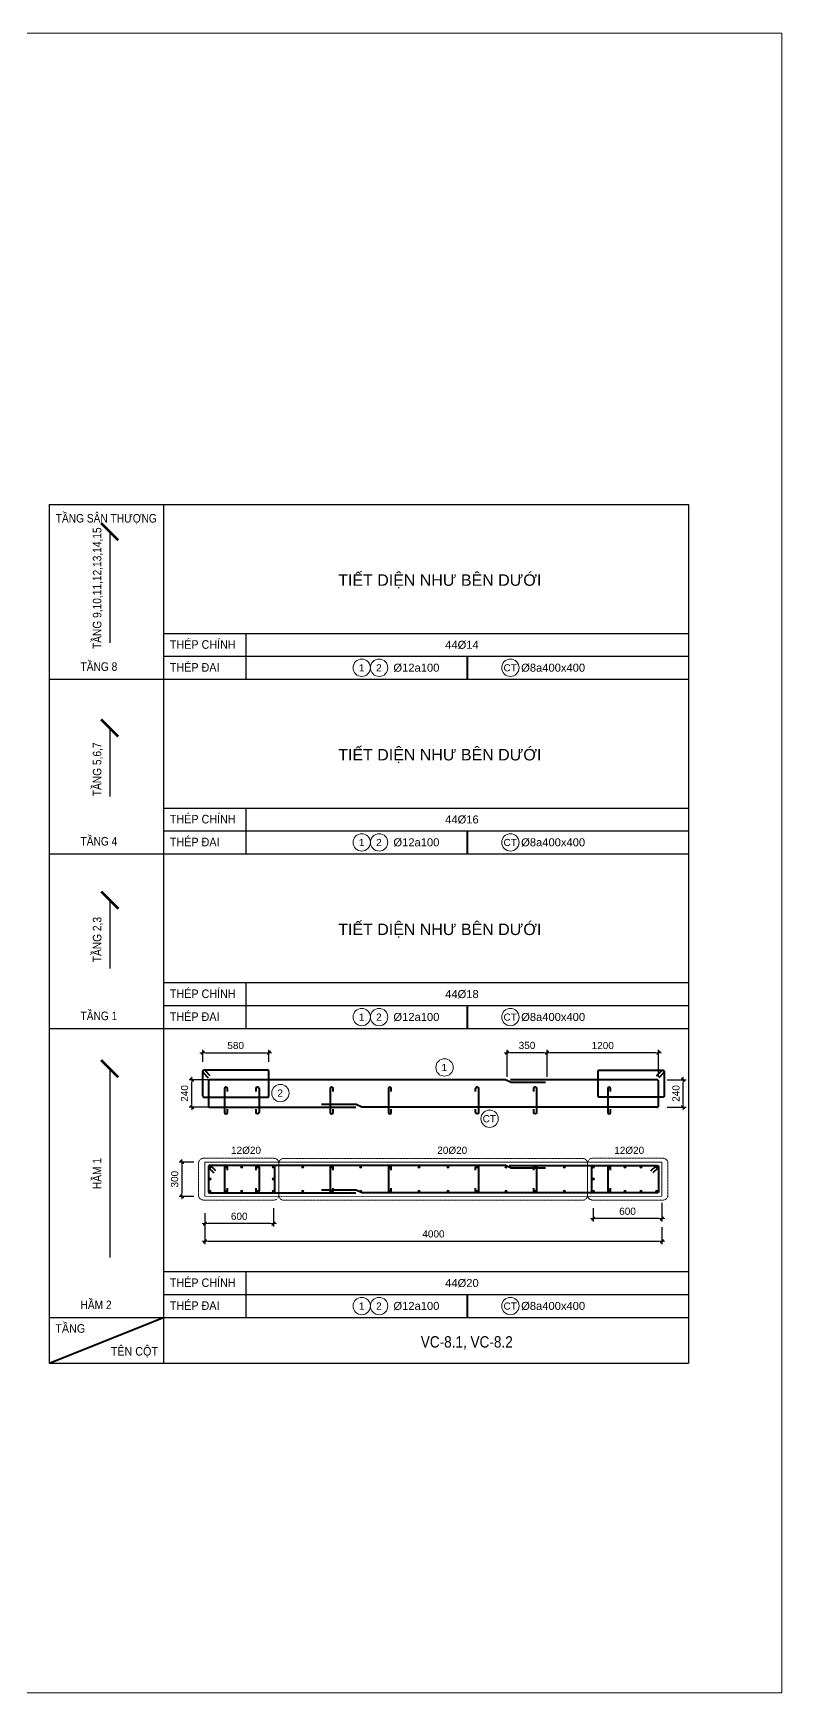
# Model space of a CAD drawing. Header units: millimetres. Extents: x -146909 to 4830753, y -683702 to -336947.
# Drawn here: x 4737337 to 4743890, y -449190 to -434672 of the extents above; entities that cross this region are included whole.
import ezdxf
from ezdxf.enums import TextEntityAlignment as Align

# ---------------------------------------------------------------- set-up
doc = ezdxf.new("R2010")
doc.units = ezdxf.units.MM
doc.header["$MEASUREMENT"] = 0
doc.linetypes.add('HIDDEN', pattern=[0.375, 0.25, -0.125])
doc.layers.get('0').update_dxf_attribs({"lineweight": 9})
doc.layers.get('Defpoints').update_dxf_attribs({"color": 10, "lineweight": 0})
for name, color, linetype, lineweight in [("'S_General_Cont_1 Thin", 1, 'Continuous', 18), ("'S_General_Text_3_Member name", 3, 'Continuous', 35), ('CDAI', 3, 'Continuous', 40), ('chunho.q', 1, 'Continuous', 13), ('CTHEP', 4, 'Continuous', 50), ('DBAO', 2, 'Continuous', 13), ('DMo', 9, 'HIDDEN', 9), ('KTH', 154, 'Continuous', 9), ('STICK', 1, 'Continuous', 9)]:
    doc.layers.add(name, color=color, linetype=linetype, lineweight=lineweight)
for name, color, linetype in [('DM', 1, 'Continuous'), ('TBL', 1, 'Continuous'), ('TX', 214, 'Continuous')]:
    doc.layers.add(name, color=color, linetype=linetype)
doc.styles.add('arial', font='arial.ttf', dxfattribs={"width": 0.85})
doc.styles.add('TTP-HelCon', font='arial.ttf')
doc.dimstyles.new('TTP-25', dxfattribs={"dimscale": 25, "dimtxt": 2.5, "dimasz": 1, "dimexe": 1, "dimexo": 1, "dimgap": 0.09, "dimtad": 0, "dimdec": 4, "dimrnd": 10, "dimzin": 9, "dimdsep": 46, "dimtxsty": 'TTP-HelCon', "dimblk": 'Stick', "dimcen": 0.09, "dimdle": 1.5, "dimclrd": 256, "dimclre": 256, "dimclrt": 1, "dimadec": 0, "dimazin": 0, "dimtfac": 1, "dimtdec": 4, "dimtmove": 0, "dimatfit": 3, "dimldrblk": 'ARCHTICK', "dimfxl": 1, "dimtvp": 1, "dimtolj": 1, "dimtzin": 0, "dimarcsym": 0})
doc.dimstyles.new('TTP-50', dxfattribs={"dimscale": 50, "dimtxt": 2.5, "dimasz": 1, "dimexe": 1, "dimexo": 1, "dimgap": 0.09, "dimtad": 0, "dimdec": 4, "dimzin": 9, "dimdsep": 46, "dimtxsty": 'arial', "dimblk": 'Stick', "dimcen": 0.09, "dimdle": 1.5, "dimclrd": 256, "dimclre": 256, "dimclrt": 1, "dimadec": 0, "dimazin": 0, "dimtfac": 1, "dimtdec": 4, "dimtmove": 0, "dimatfit": 3, "dimldrblk": 'ARCHTICK', "dimfxl": 1, "dimtvp": 1, "dimtolj": 1, "dimtzin": 0, "dimarcsym": 0})

# ---------------------------------------------------------------- blocks, each defined once
blk = doc.blocks.new('Stick')
at = {"layer": 'STICK'}
h = blk.add_hatch(color=256, dxfattribs=at)
edge = h.paths.add_edge_path()
edge.add_line((0.3, 0.5), (-0.5, -0.3))
edge.add_arc((-0.4, -0.4), 0.141, 135, 315)
edge.add_line((-0.3, -0.5), (0.5, 0.3))
edge.add_arc((0.4, 0.4), 0.141, 315, 495)
blk.add_line((1, 0), (-1, 0), dxfattribs=at)
blk.add_lwpolyline([(0.3, 0.5), (-0.5, -0.3, 1), (-0.3, -0.5), (0.5, 0.3, 1), (0.3, 0.5, 1)], format="xyb", dxfattribs=at)
blk = doc.blocks.new('*D473')
at = {"layer": 'Defpoints', "color": 0, "transparency": 16777216}
for p in [(4742863, -443827), (4743027, -443827), (4742863, -444067)]:
    blk.add_point(p, dxfattribs=at)
at = {"layer": 'KTH', "lineweight": -2, "transparency": 16777216}
for p, q in [((4742888, -443827), (4743052, -443827)), ((4743027, -444042), (4743027, -443852)), ((4742888, -444067), (4743052, -444067))]:
    blk.add_line(p, q, dxfattribs=at)
at = {"layer": 'KTH', "lineweight": -2, "transparency": 16777216, "xscale": 25, "yscale": 25, "zscale": 25}
for p, rotation in [((4743027, -443827), 90), ((4743027, -444067), 270)]:
    blk.add_blockref('Stick', p, dxfattribs=dict(at, rotation=rotation))
at = {"layer": 'KTH', "color": 1, "transparency": 16777216, "insert": (4742964, -443947), "char_height": 62.5, "attachment_point": 5, "rotation": 90, "style": 'TTP-HelCon'}
blk.add_mtext('\\A1;240', dxfattribs=at)
blk = doc.blocks.new('_ArchTick')
at = {"color": 0, "linetype": 'ByBlock', "const_width": 0.15}
blk.add_lwpolyline([(-0.5, -0.5), (0.5, 0.5)], dxfattribs=at)
blk = doc.blocks.new('*D474')
at = {"layer": 'Defpoints', "color": 0, "transparency": 16777216}
for p in [(4738727, -443827), (4738911, -443827), (4738911, -444067)]:
    blk.add_point(p, dxfattribs=at)
at = {"layer": 'KTH', "lineweight": -2, "transparency": 16777216}
for p, q in [((4738886, -443827), (4738702, -443827)), ((4738727, -444042), (4738727, -443852)), ((4738886, -444067), (4738702, -444067))]:
    blk.add_line(p, q, dxfattribs=at)
at = {"layer": 'KTH', "lineweight": -2, "transparency": 16777216, "xscale": 25, "yscale": 25, "zscale": 25}
for p, rotation in [((4738727, -443827), 90), ((4738727, -444067), 270)]:
    blk.add_blockref('Stick', p, dxfattribs=dict(at, rotation=rotation))
at = {"layer": 'KTH', "color": 1, "transparency": 16777216, "insert": (4738663, -443947), "char_height": 62.5, "attachment_point": 5, "rotation": 90, "style": 'TTP-HelCon'}
blk.add_mtext('\\A1;240', dxfattribs=at)
blk = doc.blocks.new('*D475')
at = {"layer": 'Defpoints', "color": 0, "transparency": 16777216}
for p in [(4738841, -444969), (4739441, -444924), (4738841, -445086)]:
    blk.add_point(p, dxfattribs=at)
at = {"layer": 'KTH', "lineweight": -2, "transparency": 16777216}
for p, q in [((4739441, -444949), (4739441, -445111)), ((4738841, -444994), (4738841, -445111)), ((4739416, -445086), (4738866, -445086))]:
    blk.add_line(p, q, dxfattribs=at)
at = {"layer": 'KTH', "lineweight": -2, "transparency": 16777216, "xscale": 25, "yscale": 25, "zscale": 25, "rotation": 180}
blk.add_blockref('Stick', (4738841, -445086), dxfattribs=at)
at = {"layer": 'KTH', "lineweight": -2, "transparency": 16777216, "xscale": 25, "yscale": 25, "zscale": 25}
blk.add_blockref('Stick', (4739441, -445086), dxfattribs=at)
at = {"layer": 'KTH', "color": 1, "transparency": 16777216, "insert": (4739141, -445022), "char_height": 62.5, "attachment_point": 5, "style": 'TTP-HelCon'}
blk.add_mtext('\\A1;600', dxfattribs=at)
blk = doc.blocks.new('*D476')
at = {"layer": 'Defpoints', "color": 0, "transparency": 16777216}
for p in [(4738841, -445033), (4742841, -445092), (4742841, -445240)]:
    blk.add_point(p, dxfattribs=at)
at = {"layer": 'KTH', "lineweight": -2, "transparency": 16777216}
for p, q in [((4738841, -445058), (4738841, -445265)), ((4742841, -445117), (4742841, -445265)), ((4738866, -445240), (4742816, -445240))]:
    blk.add_line(p, q, dxfattribs=at)
at = {"layer": 'KTH', "lineweight": -2, "transparency": 16777216, "xscale": 25, "yscale": 25, "zscale": 25, "rotation": 180}
blk.add_blockref('Stick', (4738841, -445240), dxfattribs=at)
at = {"layer": 'KTH', "lineweight": -2, "transparency": 16777216, "xscale": 25, "yscale": 25, "zscale": 25}
blk.add_blockref('Stick', (4742841, -445240), dxfattribs=at)
at = {"layer": 'KTH', "color": 1, "transparency": 16777216, "insert": (4740841, -445176), "char_height": 62.5, "attachment_point": 5, "style": 'TTP-HelCon'}
blk.add_mtext('\\A1;4000', dxfattribs=at)
blk = doc.blocks.new('*D477')
at = {"layer": 'Defpoints', "color": 0, "transparency": 16777216}
for p in [(4742240, -444925), (4742840, -444880), (4742240, -445042)]:
    blk.add_point(p, dxfattribs=at)
at = {"layer": 'KTH', "lineweight": -2, "transparency": 16777216}
for p, q in [((4742240, -444950), (4742240, -445067)), ((4742840, -444905), (4742840, -445067)), ((4742815, -445042), (4742265, -445042))]:
    blk.add_line(p, q, dxfattribs=at)
at = {"layer": 'KTH', "lineweight": -2, "transparency": 16777216, "xscale": 25, "yscale": 25, "zscale": 25, "rotation": 180}
blk.add_blockref('Stick', (4742240, -445042), dxfattribs=at)
at = {"layer": 'KTH', "lineweight": -2, "transparency": 16777216, "xscale": 25, "yscale": 25, "zscale": 25}
blk.add_blockref('Stick', (4742840, -445042), dxfattribs=at)
at = {"layer": 'KTH', "color": 1, "transparency": 16777216, "insert": (4742540, -444978), "char_height": 62.5, "attachment_point": 5, "style": 'TTP-HelCon'}
blk.add_mtext('\\A1;600', dxfattribs=at)
blk = doc.blocks.new('*D478')
at = {"layer": 'Defpoints', "color": 0, "transparency": 16777216}
for p in [(4741485, -443591), (4741485, -443827), (4741835, -443827)]:
    blk.add_point(p, dxfattribs=at)
at = {"layer": 'KTH', "lineweight": -2, "transparency": 16777216}
for p, q in [((4741485, -443802), (4741485, -443566)), ((4741810, -443591), (4741510, -443591)), ((4741835, -443802), (4741835, -443566))]:
    blk.add_line(p, q, dxfattribs=at)
at = {"layer": 'KTH', "lineweight": -2, "transparency": 16777216, "xscale": 25, "yscale": 25, "zscale": 25, "rotation": 180}
blk.add_blockref('Stick', (4741485, -443591), dxfattribs=at)
at = {"layer": 'KTH', "lineweight": -2, "transparency": 16777216, "xscale": 25, "yscale": 25, "zscale": 25}
blk.add_blockref('Stick', (4741835, -443591), dxfattribs=at)
at = {"layer": 'KTH', "color": 1, "transparency": 16777216, "insert": (4741660, -443527), "char_height": 62.5, "attachment_point": 5, "style": 'TTP-HelCon'}
blk.add_mtext('\\A1;350', dxfattribs=at)
blk = doc.blocks.new('*D479')
at = {"layer": 'Defpoints', "color": 0, "transparency": 16777216}
for p in [(4741835, -443591), (4741835, -443827), (4742811, -443827)]:
    blk.add_point(p, dxfattribs=at)
at = {"layer": 'KTH', "lineweight": -2, "transparency": 16777216}
for p, q in [((4741835, -443802), (4741835, -443566)), ((4742786, -443591), (4741860, -443591)), ((4742811, -443802), (4742811, -443566))]:
    blk.add_line(p, q, dxfattribs=at)
at = {"layer": 'KTH', "lineweight": -2, "transparency": 16777216, "xscale": 25, "yscale": 25, "zscale": 25, "rotation": 180}
blk.add_blockref('Stick', (4741835, -443591), dxfattribs=at)
at = {"layer": 'KTH', "lineweight": -2, "transparency": 16777216, "xscale": 25, "yscale": 25, "zscale": 25}
blk.add_blockref('Stick', (4742811, -443591), dxfattribs=at)
at = {"layer": 'KTH', "color": 1, "transparency": 16777216, "insert": (4742323, -443528), "char_height": 62.5, "attachment_point": 5, "style": 'TTP-HelCon'}
blk.add_mtext('\\A1;1200', dxfattribs=at)
blk = doc.blocks.new('*U465')
at = {"layer": 'CTHEP', "ltscale": 0.02, "const_width": 10}
blk.add_lwpolyline([(0, 5, -1), (0, -5, -1)], format="xyb", close=True, dxfattribs=at)
at = {"layer": 'Defpoints', "color": 1}
blk.add_circle((0, 0), 10, dxfattribs=at)
blk = doc.blocks.new('*U466')
at = {"layer": 'CDAI', "color": 0, "linetype": 'ByBlock', "lineweight": -2, "transparency": 16777216}
for p in [(0, 0), (138.75, 0), (277.5, 0), (416.25, 0), (555, 0)]:
    blk.add_blockref('*U465', p, dxfattribs=at)
blk = doc.blocks.new('*D480')
at = {"layer": 'Defpoints', "color": 0, "transparency": 16777216}
for p in [(4738770, -444547), (4738640, -444847), (4738770, -444847)]:
    blk.add_point(p, dxfattribs=at)
at = {"layer": 'KTH', "lineweight": -2, "transparency": 16777216}
for p, q in [((4738745, -444547), (4738615, -444547)), ((4738640, -444572), (4738640, -444822)), ((4738745, -444847), (4738615, -444847))]:
    blk.add_line(p, q, dxfattribs=at)
at = {"layer": 'KTH', "lineweight": -2, "transparency": 16777216, "xscale": 25, "yscale": 25, "zscale": 25}
for p, rotation in [((4738640, -444547), 90), ((4738640, -444847), 270)]:
    blk.add_blockref('Stick', p, dxfattribs=dict(at, rotation=rotation))
at = {"layer": 'KTH', "color": 1, "transparency": 16777216, "insert": (4738576, -444697), "char_height": 62.5, "attachment_point": 5, "rotation": 90, "style": 'TTP-HelCon'}
blk.add_mtext('\\A1;300', dxfattribs=at)
blk = doc.blocks.new('*U467')
at = {"layer": 'CTHEP', "ltscale": 0.02, "const_width": 10}
blk.add_lwpolyline([(0, 5, -1), (0, -5, -1)], format="xyb", close=True, dxfattribs=at)
at = {"layer": 'Defpoints', "color": 1}
blk.add_circle((0, 0), 10, dxfattribs=at)
blk = doc.blocks.new('*U468')
at = {"layer": 'CDAI', "color": 0, "linetype": 'ByBlock', "lineweight": -2, "transparency": 16777216}
blk.add_blockref('*U467', (0, 0), dxfattribs=at)
blk = doc.blocks.new('*U471')
at = {"layer": 'CTHEP', "ltscale": 0.02, "const_width": 10}
blk.add_lwpolyline([(0, 5, -1), (0, -5, -1)], format="xyb", close=True, dxfattribs=at)
at = {"layer": 'Defpoints', "color": 1}
blk.add_circle((0, 0), 10, dxfattribs=at)
blk = doc.blocks.new('*U464')
at = {"layer": 'CDAI', "color": 0, "linetype": 'ByBlock', "lineweight": -2, "transparency": 16777216}
blk.add_blockref('*U471', (0, 0), dxfattribs=at)
blk = doc.blocks.new('*U469')
at = {"layer": 'CTHEP', "ltscale": 0.02, "const_width": 10}
blk.add_lwpolyline([(0, 5, -1), (0, -5, -1)], format="xyb", close=True, dxfattribs=at)
at = {"layer": 'Defpoints', "color": 1}
blk.add_circle((0, 0), 10, dxfattribs=at)
blk = doc.blocks.new('*U470')
at = {"layer": 'CDAI', "color": 0, "linetype": 'ByBlock', "lineweight": -2, "transparency": 16777216}
for p in [(0, 0), (255, 0), (509, 0), (764, 0), (1018, 0), (1273, 0), (1527, 0), (1782, 0), (2036, 0), (2291, 0), (2545, 0), (2800, 0)]:
    blk.add_blockref('*U469', p, dxfattribs=at)
blk = doc.blocks.new('*D481')
at = {"layer": 'Defpoints', "color": 0, "transparency": 16777216}
for p in [(4739400, -443591), (4738821, -443696), (4739400, -443696)]:
    blk.add_point(p, dxfattribs=at)
at = {"layer": 'KTH', "lineweight": -2, "transparency": 16777216}
for p, q in [((4738821, -443671), (4738821, -443566)), ((4738846, -443591), (4739375, -443591)), ((4739400, -443671), (4739400, -443566))]:
    blk.add_line(p, q, dxfattribs=at)
at = {"layer": 'KTH', "lineweight": -2, "transparency": 16777216, "xscale": 25, "yscale": 25, "zscale": 25, "rotation": 180}
blk.add_blockref('Stick', (4738821, -443591), dxfattribs=at)
at = {"layer": 'KTH', "lineweight": -2, "transparency": 16777216, "xscale": 25, "yscale": 25, "zscale": 25}
blk.add_blockref('Stick', (4739400, -443591), dxfattribs=at)
at = {"layer": 'KTH', "color": 1, "transparency": 16777216, "insert": (4739110, -443528), "char_height": 62.5, "attachment_point": 5, "style": 'TTP-HelCon'}
blk.add_mtext('\\A1;580', dxfattribs=at)
blk = doc.blocks.new('sign of slab')
at = {"layer": "'S_General_Cont_1 Thin"}
blk.add_circle((-10, 0), 475, dxfattribs=at)
at = {"layer": "'S_General_Text_3_Member name", "style": 'arial'}
blk.add_attdef('S', text='', height=250, dxfattribs=at).set_placement((-23, -1), align=Align.MIDDLE_CENTER)
blk = doc.blocks.new('*U462')
at = {"layer": 'CTHEP', "ltscale": 0.02, "const_width": 10}
blk.add_lwpolyline([(0, 5, -1), (0, -5, -1)], format="xyb", close=True, dxfattribs=at)
at = {"layer": 'Defpoints', "color": 1}
blk.add_circle((0, 0), 10, dxfattribs=at)
blk = doc.blocks.new('*U463')
at = {"layer": 'CDAI', "color": 0, "linetype": 'ByBlock', "lineweight": -2, "transparency": 16777216}
blk.add_blockref('*U462', (0, 0), dxfattribs=at)
blk = doc.blocks.new('*U472')
at = {"layer": 'CTHEP', "ltscale": 0.02, "const_width": 10}
blk.add_lwpolyline([(0, 5, -1), (0, -5, -1)], format="xyb", close=True, dxfattribs=at)
at = {"layer": 'Defpoints', "color": 1}
blk.add_circle((0, 0), 10, dxfattribs=at)
blk = doc.blocks.new('*U455')
at = {"layer": 'CDAI', "color": 0, "linetype": 'ByBlock', "lineweight": -2, "transparency": 16777216}
for p in [(0, 0), (138.75, 0), (277.5, 0), (416.25, 0), (555, 0)]:
    blk.add_blockref('*U472', p, dxfattribs=at)
blk = doc.blocks.new('*U458')
at = {"layer": 'CTHEP', "ltscale": 0.02, "const_width": 10}
blk.add_lwpolyline([(0, 5, -1), (0, -5, -1)], format="xyb", close=True, dxfattribs=at)
at = {"layer": 'Defpoints', "color": 1}
blk.add_circle((0, 0), 10, dxfattribs=at)
blk = doc.blocks.new('*U459')
at = {"layer": 'CDAI', "color": 0, "linetype": 'ByBlock', "lineweight": -2, "transparency": 16777216}
for p in [(0, 0), (138.75, 0), (277.5, 0), (416.25, 0), (555, 0)]:
    blk.add_blockref('*U458', p, dxfattribs=at)
blk = doc.blocks.new('*U456')
at = {"layer": 'CTHEP', "ltscale": 0.02, "const_width": 10}
blk.add_lwpolyline([(0, 5, -1), (0, -5, -1)], format="xyb", close=True, dxfattribs=at)
at = {"layer": 'Defpoints', "color": 1}
blk.add_circle((0, 0), 10, dxfattribs=at)
blk = doc.blocks.new('*U457')
at = {"layer": 'CDAI', "color": 0, "linetype": 'ByBlock', "lineweight": -2, "transparency": 16777216}
for p in [(0, 0), (138.75, 0), (277.5, 0), (416.25, 0), (555, 0)]:
    blk.add_blockref('*U456', p, dxfattribs=at)
blk = doc.blocks.new('*U460')
at = {"layer": 'CTHEP', "ltscale": 0.02, "const_width": 10}
blk.add_lwpolyline([(0, 5, -1), (0, -5, -1)], format="xyb", close=True, dxfattribs=at)
at = {"layer": 'Defpoints', "color": 1}
blk.add_circle((0, 0), 10, dxfattribs=at)
blk = doc.blocks.new('*U461')
at = {"layer": 'CDAI', "color": 0, "linetype": 'ByBlock', "lineweight": -2, "transparency": 16777216}
for p in [(0, 0), (255, 0), (509, 0), (764, 0), (1018, 0), (1273, 0), (1527, 0), (1782, 0), (2036, 0), (2291, 0), (2545, 0), (2800, 0)]:
    blk.add_blockref('*U460', p, dxfattribs=at)

msp = doc.modelspace()

# ---------------------------------------------------------------- linework, layer by layer
at = {"layer": 'CDAI', "color": 214}
for p, q in [((4741136.78612, -440122.40426), (4741136.78612, -440322.40426)), ((4741136.78612, -441650.087), (4741136.78612, -441850.087)), ((4741136.78612, -443177.76974), (4741136.78612, -443377.76974)), ((4741136.78612, -445705.45248), (4741136.78612, -445905.45248)), ((4737477.24431, -446305.45248), (4738477.24431, -445905.45248))]:
    msp.add_line(p, q, dxfattribs=at)
at = {"layer": 'CDAI'}
for points in [[(4738886.50227, -443791.57096), (4738842.18207, -443747.25076, 0.6681786379), (4738820.84324, -443756.0896), (4738820.84324, -443966.5896, 0.4142135624), (4738833.34324, -443979.0896), (4739387.34324, -443979.0896, 0.4142135624), (4739399.84324, -443966.5896), (4739399.84324, -443756.0896, 0.4142135624), (4739387.34324, -443743.5896), (4738833.34324, -443743.5896, 0.6681786379), (4738824.5044, -443764.92843), (4738868.8246, -443809.24863)], [(4742794.83091, -443791.57096), (4742839.15111, -443747.25076, -0.6681786379), (4742860.48995, -443756.0896), (4742860.48995, -443966.5896, -0.4142135624), (4742847.98995, -443979.0896), (4742293.98995, -443979.0896, -0.4142135624), (4742281.48995, -443966.5896), (4742281.48995, -443756.0896, -0.4142135624), (4742293.98995, -443743.5896), (4742847.98995, -443743.5896, -0.6681786379), (4742856.82878, -443764.92843), (4742812.50858, -443809.24863)], [(4739036.91659, -443930.02224), (4739036.91659, -443902.52224, 1), (4739011.91659, -443902.52224), (4739011.91659, -444113.02224, 1), (4739036.91659, -444113.02224), (4739036.91659, -444085.52224)], [(4739289.41659, -443930.02224), (4739289.41659, -443902.52224, -1), (4739314.41659, -443902.52224), (4739314.41659, -444113.02224, -1), (4739289.41659, -444113.02224), (4739289.41659, -444085.52224)], [(4739962.2575, -443930.02224), (4739962.2575, -443902.52224, 1), (4739937.2575, -443902.52224), (4739937.2575, -444113.02224, 1), (4739962.2575, -444113.02224), (4739962.2575, -444085.52224)], [(4740471.34841, -443930.02224), (4740471.34841, -443902.52224, 1), (4740446.34841, -443902.52224), (4740446.34841, -444113.02224, 1), (4740471.34841, -444113.02224), (4740471.34841, -444085.52224)], [(4741209.98477, -443930.02224), (4741209.98477, -443902.52224, -1), (4741234.98477, -443902.52224), (4741234.98477, -444113.02224, -1), (4741209.98477, -444113.02224), (4741209.98477, -444085.52224)], [(4741719.07568, -443930.02224), (4741719.07568, -443902.52224, -1), (4741744.07568, -443902.52224), (4741744.07568, -444113.02224, -1), (4741719.07568, -444113.02224), (4741719.07568, -444085.52224)], [(4742391.91659, -443930.02224), (4742391.91659, -443902.52224, 1), (4742366.91659, -443902.52224), (4742366.91659, -444113.02224, 1), (4742391.91659, -444113.02224), (4742391.91659, -444085.52224)], [(4738936.32563, -444624.6161), (4738892.00543, -444580.2959, 0.6681786379), (4738870.66659, -444589.13474), (4738870.66659, -444804.13474, 0.4142135624), (4738883.16659, -444816.63474), (4739441.04051, -444816.63474, 0.4142135624), (4739453.54051, -444804.13474), (4739453.54051, -444589.13474, 0.4142135624), (4739441.04051, -444576.63474), (4738883.16659, -444576.63474, 0.6681786379), (4738874.32776, -444597.97357), (4738918.64796, -444642.29377)], [(4739036.91659, -444619.13474), (4739036.91659, -444591.63474, 1), (4739011.91659, -444591.63474), (4739011.91659, -444802.13474, 1), (4739036.91659, -444802.13474), (4739036.91659, -444774.63474)], [(4739289.41659, -444619.13474), (4739289.41659, -444591.63474, -1), (4739314.41659, -444591.63474), (4739314.41659, -444802.13474, -1), (4739289.41659, -444802.13474), (4739289.41659, -444774.63474)], [(4739962.2575, -444619.13474), (4739962.2575, -444591.63474, 1), (4739937.2575, -444591.63474), (4739937.2575, -444802.13474, 1), (4739962.2575, -444802.13474), (4739962.2575, -444774.63474)], [(4740471.34841, -444619.13474), (4740471.34841, -444591.63474, 1), (4740446.34841, -444591.63474), (4740446.34841, -444802.13474, 1), (4740471.34841, -444802.13474), (4740471.34841, -444774.63474)], [(4741209.98477, -444619.13474), (4741209.98477, -444591.63474, -1), (4741234.98477, -444591.63474), (4741234.98477, -444802.13474, -1), (4741209.98477, -444802.13474), (4741209.98477, -444774.63474)], [(4741719.07568, -444619.13474), (4741719.07568, -444591.63474, -1), (4741744.07568, -444591.63474), (4741744.07568, -444802.13474, -1), (4741719.07568, -444802.13474), (4741719.07568, -444774.63474)], [(4742745.00756, -444624.6161), (4742789.32776, -444580.2959, -0.6681786379), (4742810.66659, -444589.13474), (4742810.66659, -444804.13474, -0.4142135624), (4742798.16659, -444816.63474), (4742240.29268, -444816.63474, -0.4142135624), (4742227.79268, -444804.13474), (4742227.79268, -444589.13474, -0.4142135624), (4742240.29268, -444576.63474), (4742798.16659, -444576.63474, -0.6681786379), (4742807.00543, -444597.97357), (4742762.68523, -444642.29377)], [(4742391.91659, -444619.13474), (4742391.91659, -444591.63474, 1), (4742366.91659, -444591.63474), (4742366.91659, -444802.13474, 1), (4742391.91659, -444802.13474), (4742391.91659, -444774.63474)]]:
    msp.add_lwpolyline(points, format="xyb", dxfattribs=at)
at = {"layer": 'CDAI', "ltscale": 0.02}
for points in [[(4741821.36569, -443852.28562), (4741521.62983, -443852.28562), (4741471.62983, -443827.28562), (4738885.66659, -443827.28562, 0.4142135624), (4738870.66659, -443842.28562), (4738870.66659, -444052.28562, 0.4142135624), (4738885.66659, -444067.28562), (4740162.21543, -444067.28562)], [(4742795.66659, -444067.28562, 0.4142135624), (4742810.66659, -444052.28562), (4742810.66659, -443842.28562, 0.4142135624), (4742795.66659, -443827.28562), (4741514.74588, -443827.28562)], [(4741821.36569, -444601.63474), (4741521.62983, -444601.63474), (4741471.62983, -444576.63474), (4738885.66659, -444576.63474, 0.4142135624), (4738870.66659, -444591.63474), (4738870.66659, -444801.63474, 0.4142135624), (4738885.66659, -444816.63474), (4740162.29668, -444816.63474)]]:
    msp.add_lwpolyline(points, format="xyb", dxfattribs=at)
for points in [[(4742800.39505, -444066.52085), (4740213.33163, -444067.55421), (4740163.33163, -444042.55421), (4739862.55441, -444042.55421)], [(4741504.43153, -444576.63474), (4742795.66659, -444576.63474)], [(4742800.39505, -444815.86996), (4740213.33163, -444816.90333), (4740163.33163, -444791.90333), (4739862.55441, -444791.90333)]]:
    msp.add_lwpolyline(points, dxfattribs=at)
at = {"layer": 'DBAO', "color": 1}
msp.add_lwpolyline([(4743890.49155, -449189.96923), (4726520.88612, -449189.96923), (4726520.88612, -434672.09007), (4743890.49155, -434672.09007)], close=True, dxfattribs=at)
at = {"layer": 'DBAO'}
msp.add_lwpolyline([(4739270.66659, -444847.17489), (4738840.66659, -444846.63474), (4738840.66659, -444546.63474), (4742840.66659, -444546.63474), (4742840.66659, -444846.62178), (4739270.67523, -444847.17489)], dxfattribs=at)
at = {"layer": 'DMo', "color": 6, "ltscale": 10}
msp.add_lwpolyline([(4739444.62032, -444514.35361), (4738827.8263, -444514.35361, 0.4142135624), (4738784.88664, -444557.29328), (4738784.88664, -444836.68991, 0.4142135624), (4738827.8263, -444879.62957), (4739444.62032, -444879.62957, 0.4142135624), (4739487.55998, -444836.68991), (4739487.55998, -444557.29328, 0.4142135624)], format="xyb", close=True, dxfattribs=at)
for points in [[(4742189.43424, -444558.33848, 0.4142135624), (4742146.49458, -444515.39881), (4739530.49965, -444515.39881, 0.4142135624), (4739487.55998, -444558.33848)], [(4742850.59972, -444514.35361), (4742232.3739, -444514.35361, 0.4142135624), (4742189.43424, -444557.29328), (4742189.43424, -444836.68991, 0.4142135624), (4742232.3739, -444879.62957), (4742850.59972, -444879.62957, 0.4142135624), (4742893.53938, -444836.68991), (4742893.53938, -444557.29328, 0.4142135624), (4742850.59972, -444514.35361)], [(4739487.55998, -444557.29328), (4739487.55998, -444837.73511, 0.4142135624), (4739530.49965, -444880.67477), (4742146.49458, -444880.67477, 0.4142135624), (4742189.43424, -444837.73511), (4742189.43424, -444557.29328)]]:
    msp.add_lwpolyline(points, format="xyb", dxfattribs=at)
at = {"layer": 'TBL'}
for p, q in [((4737477.24431, -438794.72153), (4737477.24431, -446305.45248)), ((4737477.24431, -438794.72153), (4738477.24431, -438794.72153)), ((4738477.24431, -438794.72153), (4738477.24431, -446305.45248)), ((4738477.24431, -438794.72153), (4743074.73379, -438794.72153)), ((4738477.24431, -438794.72153), (4738477.24431, -446305.45248)), ((4743074.73379, -438794.72153), (4743074.73379, -446305.45248)), ((4738477.24431, -439922.40426), (4743074.73379, -439922.40426)), ((4739198.83845, -439922.40426), (4739198.83845, -440322.40426)), ((4737477.24431, -440322.40426), (4738477.24431, -440322.40426)), ((4738477.24431, -440322.40426), (4743074.73379, -440322.40426)), ((4738477.24431, -441450.087), (4743074.73379, -441450.087)), ((4739198.83845, -441450.087), (4739198.83845, -441850.087)), ((4737477.24431, -441850.087), (4738477.24431, -441850.087)), ((4738477.24431, -441850.087), (4743074.73379, -441850.087)), ((4738477.24431, -442977.76974), (4743074.73379, -442977.76974)), ((4739198.83845, -442977.76974), (4739198.83845, -443377.76974)), ((4737477.24431, -443377.76974), (4743074.73379, -443377.76974)), ((4738477.24431, -445505.45248), (4743074.73379, -445505.45248)), ((4739198.83845, -445505.45248), (4739198.83845, -445905.45248)), ((4737477.24431, -445905.45248), (4738477.24431, -445905.45248)), ((4738477.24431, -445905.45248), (4743074.73379, -445905.45248)), ((4737477.24431, -446305.45248), (4738477.24431, -446305.45248)), ((4738477.24431, -446305.45248), (4743074.73379, -446305.45248))]:
    msp.add_line(p, q, dxfattribs=at)
at = {"layer": 'TBL', "color": 8}
for p, q in [((4738477.24431, -440122.40426), (4743074.73379, -440122.40426)), ((4738477.24431, -441650.087), (4743074.73379, -441650.087)), ((4738477.24431, -443177.76974), (4743074.73379, -443177.76974)), ((4738477.24431, -445705.45248), (4743074.73379, -445705.45248))]:
    msp.add_line(p, q, dxfattribs=at)

# ---------------------------------------------------------------- block references
ref = msp.add_blockref('sign of slab', (4740215.48729, -440223.50037), dxfattribs=dict(xscale=0.16, yscale=0.16, zscale=0.16))
ref.add_attrib('S', '1', dxfattribs={"layer": 'DM', "height": 62.5, "style": 'arial'}).set_placement((4740211.73328, -440223.65726), align=Align.MIDDLE_CENTER)
ref = msp.add_blockref('sign of slab', (4740367.45288, -440223.50037), dxfattribs=dict(xscale=0.16, yscale=0.16, zscale=0.16))
ref.add_attrib('S', '2', dxfattribs={"layer": 'DM', "height": 62.5, "style": 'arial'}).set_placement((4740363.69886, -440223.65726), align=Align.MIDDLE_CENTER)
ref = msp.add_blockref('sign of slab', (4741516.54824, -440223.50037), dxfattribs=dict(xscale=0.16, yscale=0.16, zscale=0.16))
ref.add_attrib('S', 'CT', dxfattribs={"layer": 'DM', "height": 62.5, "style": 'arial'}).set_placement((4741512.79422, -440223.65726), align=Align.MIDDLE_CENTER)
ref = msp.add_blockref('sign of slab', (4740215.48729, -441751.18311), dxfattribs=dict(xscale=0.16, yscale=0.16, zscale=0.16))
ref.add_attrib('S', '1', dxfattribs={"layer": 'DM', "height": 62.5, "style": 'arial'}).set_placement((4740211.73328, -441751.34), align=Align.MIDDLE_CENTER)
ref = msp.add_blockref('sign of slab', (4740367.45288, -441751.18311), dxfattribs=dict(xscale=0.16, yscale=0.16, zscale=0.16))
ref.add_attrib('S', '2', dxfattribs={"layer": 'DM', "height": 62.5, "style": 'arial'}).set_placement((4740363.69886, -441751.34), align=Align.MIDDLE_CENTER)
ref = msp.add_blockref('sign of slab', (4741516.54824, -441751.18311), dxfattribs=dict(xscale=0.16, yscale=0.16, zscale=0.16))
ref.add_attrib('S', 'CT', dxfattribs={"layer": 'DM', "height": 62.5, "style": 'arial'}).set_placement((4741512.79422, -441751.34), align=Align.MIDDLE_CENTER)
ref = msp.add_blockref('sign of slab', (4740215.48729, -443278.86584), dxfattribs=dict(xscale=0.16, yscale=0.16, zscale=0.16))
ref.add_attrib('S', '1', dxfattribs={"layer": 'DM', "height": 62.5, "style": 'arial'}).set_placement((4740211.73328, -443279.02274), align=Align.MIDDLE_CENTER)
ref = msp.add_blockref('sign of slab', (4740367.45288, -443278.86584), dxfattribs=dict(xscale=0.16, yscale=0.16, zscale=0.16))
ref.add_attrib('S', '2', dxfattribs={"layer": 'DM', "height": 62.5, "style": 'arial'}).set_placement((4740363.69886, -443279.02274), align=Align.MIDDLE_CENTER)
ref = msp.add_blockref('sign of slab', (4741516.54824, -443278.86584), dxfattribs=dict(xscale=0.16, yscale=0.16, zscale=0.16))
ref.add_attrib('S', 'CT', dxfattribs={"layer": 'DM', "height": 62.5, "style": 'arial'}).set_placement((4741512.79422, -443279.02274), align=Align.MIDDLE_CENTER)
ref = msp.add_blockref('sign of slab', (4740939.51478, -443719.753), dxfattribs=dict(xscale=0.16, yscale=0.16, zscale=0.16))
ref.add_attrib('S', '1', dxfattribs={"layer": 'DM', "height": 62.5, "style": 'arial'}).set_placement((4740935.76077, -443719.90989), align=Align.MIDDLE_CENTER)
ref = msp.add_blockref('sign of slab', (4739502.73293, -443943.24165), dxfattribs=dict(xscale=0.16, yscale=0.16, zscale=0.16))
ref.add_attrib('S', '2', dxfattribs={"layer": 'DM', "height": 62.5, "style": 'arial'}).set_placement((4739498.97892, -443943.39854), align=Align.MIDDLE_CENTER)
ref = msp.add_blockref('sign of slab', (4741333.8722, -444167.80748), dxfattribs=dict(xscale=0.16, yscale=0.16, zscale=0.16))
ref.add_attrib('S', 'CT', dxfattribs={"layer": 'DM', "height": 62.5, "style": 'arial'}).set_placement((4741330.11819, -444167.96437), align=Align.MIDDLE_CENTER)
ref = msp.add_blockref('sign of slab', (4740215.48729, -445806.54858), dxfattribs=dict(xscale=0.16, yscale=0.16, zscale=0.16))
ref.add_attrib('S', '1', dxfattribs={"layer": 'DM', "height": 62.5, "style": 'arial'}).set_placement((4740211.73328, -445806.70547), align=Align.MIDDLE_CENTER)
ref = msp.add_blockref('sign of slab', (4740367.45288, -445806.54858), dxfattribs=dict(xscale=0.16, yscale=0.16, zscale=0.16))
ref.add_attrib('S', '2', dxfattribs={"layer": 'DM', "height": 62.5, "style": 'arial'}).set_placement((4740363.69886, -445806.70547), align=Align.MIDDLE_CENTER)
ref = msp.add_blockref('sign of slab', (4741516.54824, -445806.54858), dxfattribs=dict(xscale=0.16, yscale=0.16, zscale=0.16))
ref.add_attrib('S', 'CT', dxfattribs={"layer": 'DM', "height": 62.5, "style": 'arial'}).set_placement((4741512.79422, -445806.70547), align=Align.MIDDLE_CENTER)
at = {"layer": 'CDAI', "color": 214}
for name, p in [('*U466', (4738885.66659, -444591.63474)), ('*U470', (4739440.66659, -444591.63474))]:
    msp.add_blockref(name, p, dxfattribs=at)
at = {"layer": 'CDAI', "color": 214, "xscale": -1}
msp.add_blockref('*U459', (4742795.66659, -444591.63474), dxfattribs=at)
at = {"layer": 'CDAI', "color": 214, "xscale": -1, "rotation": 180}
for name, p in [('*U468', (4738885.66659, -444694.38474)), ('*U455', (4738885.66659, -444801.63474)), ('*U464', (4739440.66659, -444694.38474)), ('*U461', (4739440.66659, -444801.63474))]:
    msp.add_blockref(name, p, dxfattribs=at)
at = {"layer": 'CDAI', "color": 214, "rotation": 180}
for name, p in [('*U463', (4742240.66659, -444694.38474)), ('*U457', (4742795.66659, -444801.63474))]:
    msp.add_blockref(name, p, dxfattribs=at)

# ---------------------------------------------------------------- texts
at = {"layer": 'chunho.q', "color": 1, "style": 'arial', "width": 0.85}
for s, p in [('TẦNG SÂN THƯỢNG', (4737534.73172, -438953.07279)), ('TẦNG 8', (4737751.8893, -440250.40426)), ('TẦNG 4', (4737751.8893, -441778.087)), ('TẦNG 1', (4737751.8893, -443305.76974)), ('HẦM 2', (4737751.8893, -445833.45248))]:
    msp.add_text(s, height=75, dxfattribs=at).set_placement(p)
for s, p in [('TẦNG 9,10,11,12,13,14,15', (4737934.57671, -440059.29204)), ('TẦNG 5,6,7', (4737934.57671, -441346.57571)), ('TẦNG 2,3', (4737934.57671, -442798.9277)), ('HẦM 1', (4737934.57671, -444783.67465))]:
    msp.add_text(s, height=75, rotation=90, dxfattribs=at).set_placement(p)
at = {"layer": 'chunho.q', "color": 1, "style": 'arial'}
for s, p in [('12%%C20', (4739069.41055, -444475.46922)), ('20%%C20', (4740874.53255, -444475.46922)), ('12%%C20', (4742423.44805, -444475.46922))]:
    msp.add_text(s, height=62.5, dxfattribs=at).set_placement(p)
at = {"layer": 'TX', "color": 2, "style": 'arial'}
for s, height, p in [('TIẾT DIỆN NHƯ BÊN DƯỚI', 100, (4740897.03514, -439456.06397)), ('44%%C14', 70, (4741090.38514, -440022.40426)), ('%%C12a100', 70, (4740691.9641, -440222.40426)), ('%%C8a400x400', 70, (4741888.67312, -440222.40426)), ('TIẾT DIỆN NHƯ BÊN DƯỚI', 100, (4740897.03514, -440983.74671)), ('44%%C16', 70, (4741090.38514, -441550.087)), ('%%C12a100', 70, (4740691.9641, -441750.087)), ('%%C8a400x400', 70, (4741888.67312, -441750.087)), ('TIẾT DIỆN NHƯ BÊN DƯỚI', 100, (4740897.03514, -442511.42944)), ('44%%C18', 70, (4741090.38514, -443077.76974)), ('%%C12a100', 70, (4740691.9641, -443277.76974)), ('%%C8a400x400', 70, (4741888.67312, -443277.76974)), ('44%%C20', 70, (4741090.38514, -445605.45248)), ('%%C12a100', 70, (4740691.9641, -445805.45248)), ('%%C8a400x400', 70, (4741888.67312, -445805.45248))]:
    msp.add_text(s, height=height, dxfattribs=at).set_placement(p, align=Align.MIDDLE_CENTER)
at = {"layer": 'TX', "color": 2, "style": 'arial', "width": 0.9}
for s, p in [('THÉP CHÍNH', (4738533.5031, -440019.71988)), ('THÉP ĐAI', (4738533.5031, -440219.71988)), ('THÉP CHÍNH', (4738533.5031, -441547.40262)), ('THÉP ĐAI', (4738533.5031, -441747.40262)), ('THÉP CHÍNH', (4738533.5031, -443075.08535)), ('THÉP ĐAI', (4738533.5031, -443275.08535)), ('THÉP CHÍNH', (4738533.5031, -445602.76809)), ('THÉP ĐAI', (4738533.5031, -445802.76809)), ('TẦNG', (4737531.19038, -446002.76809)), ('TÊN CỘT', (4738016.12895, -446202.76809))]:
    msp.add_text(s, height=75, dxfattribs=at).set_placement(p, align=Align.MIDDLE_LEFT)
at = {"layer": 'TX', "color": 2, "insert": (4740730.25485, -446070.15153), "char_height": 100, "width": 1911.8993861, "attachment_point": 1, "style": 'arial'}
msp.add_mtext('VC-8.1, VC-8.2', dxfattribs=at)

# ---------------------------------------------------------------- dimensions: what is measured, and where the dimension line sits
at = {"layer": 'KTH'}
dim = msp.add_linear_dim(base=(4739399.84324, -443591.3403), p1=(4738820.84324, -443695.51824), p2=(4739399.84324, -443695.51824), dimstyle='TTP-25', dxfattribs=at)
dim.commit()
dim.dimension.update_dxf_attribs({"geometry": '*D481', "text_midpoint": (4739110.34324, -443527.51868)})
for base, p1, p2, angle, picture, middle in [((4741484.55939, -443591.3403), (4741834.55939, -443827.28562), (4741484.55939, -443827.28562), 180, '*D478', (4741659.55939, -443527.47604)), ((4738727.14303, -443827.28562), (4738910.66659, -444067.28562), (4738910.66659, -443827.28562), 90, '*D474', (4738663.32141, -443947.28562)), ((4743027.33115, -443827.28562), (4742863.20634, -444067.28562), (4742863.20634, -443827.28562), 90, '*D473', (4742963.50953, -443947.28562)), ((4738640.01184, -444846.63474), (4738770.46534, -444546.63474), (4738770.46534, -444846.63474), 90, '*D480', (4738576.14759, -444696.63474)), ((4738840.66659, -445086.29764), (4739440.66659, -444924.48739), (4738840.66659, -444969.48739), 180, '*D475', (4739140.66659, -445022.47602)), ((4742240.36687, -445041.83719), (4742840.36687, -444880.02694), (4742240.36687, -444925.02694), 180, '*D477', (4742540.36687, -444978.01556))]:
    dim = msp.add_linear_dim(base=base, p1=p1, p2=p2, angle=angle, dimstyle='TTP-25', dxfattribs=at)
    dim.commit()
    dim.dimension.update_dxf_attribs({"geometry": picture, "text_midpoint": middle})
dim = msp.add_linear_dim(base=(4741834.55939, -443591.3403), p1=(4742810.66659, -443827.28562), p2=(4741834.55939, -443827.28562), angle=180, text='1200', dimstyle='TTP-25', dxfattribs=at)
dim.commit()
dim.dimension.update_dxf_attribs({"geometry": '*D479', "text_midpoint": (4742322.61299, -443527.51868)})
dim = msp.add_linear_dim(base=(4742840.66659, -445239.78087), p1=(4738840.66659, -445033.43203), p2=(4742840.66659, -445091.83715), dimstyle='TTP-25', override={"dimrnd": 0}, dxfattribs=at)
dim.commit()
dim.dimension.update_dxf_attribs({"geometry": '*D476', "text_midpoint": (4740840.66659, -445175.95925)})

# ---------------------------------------------------------------- leaders
at = {"layer": 'DM'}
for points in [[(4738007.80739, -439032.86344), (4738007.80739, -440006.50708)], [(4738007.80739, -440750.23744), (4738007.80739, -441348.43046)], [(4738007.80739, -442256.43294), (4738007.80739, -442854.62596)], [(4738007.80739, -443730.13872), (4738007.80739, -445382.3087)]]:
    msp.add_leader(points, dimstyle='TTP-50', override={"dimasz": 3, "dimgap": 0.09, "dimtad": 0}, dxfattribs=at)

doc.saveas('drawing.dxf')
